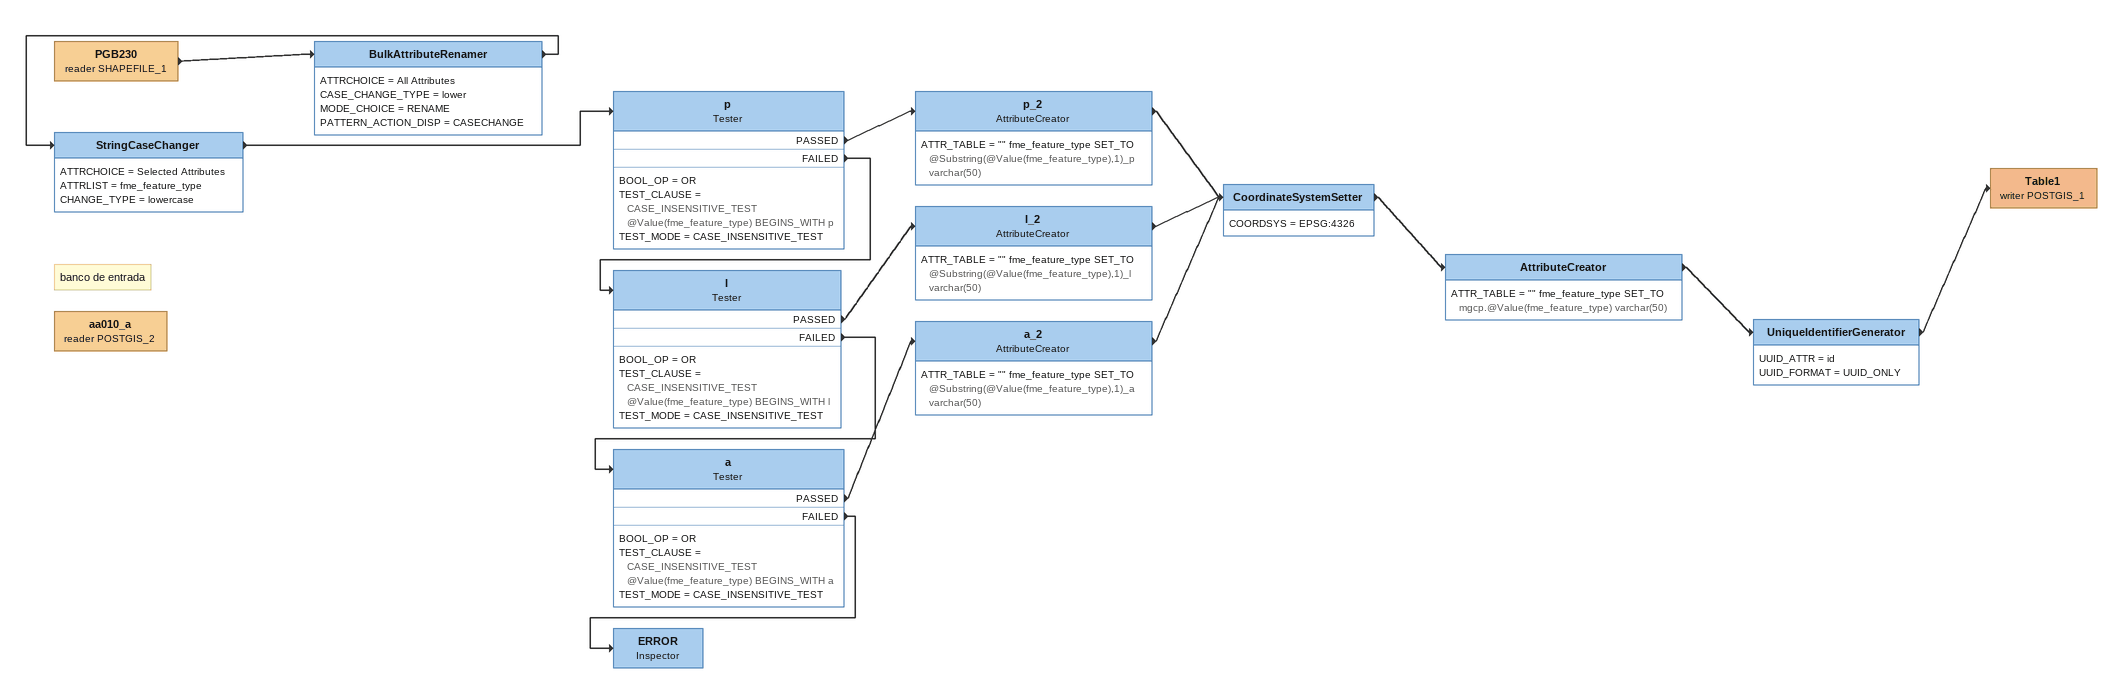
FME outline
Note: banco de entrada
aa010_a (reader POSTGIS_2)
PGB230 (reader SHAPEFILE_1)
    -> BulkAttributeRenamer
BulkAttributeRenamer
    ATTRCHOICE = All Attributes
    CASE_CHANGE_TYPE = lower
    MODE_CHOICE = RENAME
    PATTERN_ACTION_DISP = CASECHANGE
    -> StringCaseChanger
StringCaseChanger
    ATTRCHOICE = Selected Attributes
    ATTRLIST = fme_feature_type
    CHANGE_TYPE = lowercase
    -> p
p: Tester
    BOOL_OP = OR
    TEST_CLAUSE = CASE_INSENSITIVE_TEST @Value(fme_feature_type) BEGINS_WITH p
    TEST_MODE = CASE_INSENSITIVE_TEST
    PASSED -> p_2
    FAILED -> l
p_2: AttributeCreator
    ATTR_TABLE = "" fme_feature_type SET_TO @Substring(@Value(fme_feature_type),1)_p varchar(50)
    -> CoordinateSystemSetter
l: Tester
    BOOL_OP = OR
    TEST_CLAUSE = CASE_INSENSITIVE_TEST @Value(fme_feature_type) BEGINS_WITH l
    TEST_MODE = CASE_INSENSITIVE_TEST
    PASSED -> l_2
    FAILED -> a
l_2: AttributeCreator
    ATTR_TABLE = "" fme_feature_type SET_TO @Substring(@Value(fme_feature_type),1)_l varchar(50)
    -> CoordinateSystemSetter
a: Tester
    BOOL_OP = OR
    TEST_CLAUSE = CASE_INSENSITIVE_TEST @Value(fme_feature_type) BEGINS_WITH a
    TEST_MODE = CASE_INSENSITIVE_TEST
    PASSED -> a_2
    FAILED -> ERROR
a_2: AttributeCreator
    ATTR_TABLE = "" fme_feature_type SET_TO @Substring(@Value(fme_feature_type),1)_a varchar(50)
    -> CoordinateSystemSetter
CoordinateSystemSetter
    COORDSYS = EPSG:4326
    -> AttributeCreator
AttributeCreator
    ATTR_TABLE = "" fme_feature_type SET_TO mgcp.@Value(fme_feature_type) varchar(50)
    -> UniqueIdentifierGenerator
UniqueIdentifierGenerator
    UUID_ATTR = id
    UUID_FORMAT = UUID_ONLY
    -> Table1 (writer POSTGIS_1)
Table1 (writer POSTGIS_1)
ERROR: Inspector
